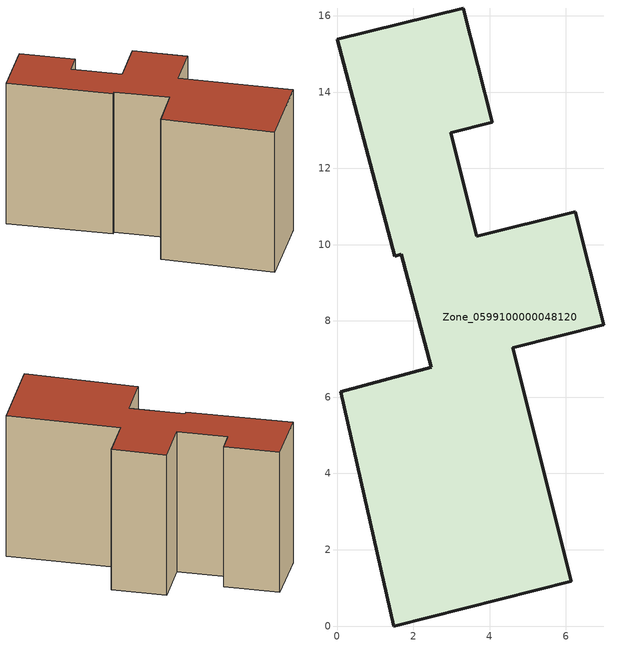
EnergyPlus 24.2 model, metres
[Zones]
Zone_0599100000048120
 floor ground (C_G): 6.25,10.87 7,7.91 4.61,7.3 6.14,1.18 1.49,0 0.1,6.15 2.47,6.79 1.68,9.75 1.52,9.7 0,15.39 3.31,16.21 4.07,13.21 2.98,12.94 3.67,10.22 z0
 wall outside (C_F): 6.14,1.18 4.61,7.3 7,7.91 6.25,10.87 3.67,10.22 2.98,12.94 4.07,13.21 3.31,16.21 0,15.39 1.52,9.7 1.68,9.75 2.47,6.79 0.1,6.15 1.49,0 6.14,1.18 z0:8.63
 roof outside (C_R): 4.07,13.21 3.31,16.21 0,15.39 1.52,9.7 1.68,9.75 2.47,6.79 0.1,6.15 1.49,0 6.14,1.18 4.61,7.3 7,7.91 6.25,10.87 3.67,10.22 2.98,12.94 z8.63
[BUILDING]
Pand.0599100000048120: North Axis=0; Terrain=City; Loads Convergence Tolerance Value=0.04; Temperature Convergence Tolerance Value=0.4; Solar Distribution=FullExterior; Maximum Number of Warmup Days=25; Minimum Number of Warmup Days=1
[Site:Location]
Rotterdam.The.Hague.AP_ZH_NLD Design_Conditions: Latitude=51.96; Longitude=4.45; Time Zone=1; Elevation=-4.5
[SITE:GROUNDTEMPERATURE:BUILDINGSURFACE]
18, 18, 18, 18, 18, 18, 18, 18, 18, 18, 18, 18
[MATERIAL] Thermal Absorptance=0.9; Solar Absorptance=0.7; Visible Absorptance=0.7
Name | Roughness | Thickness | Conductivity | Density | Specific Heat
G.TI.1965-1974 | MediumSmooth | 0.15 | 0.882353 | 540 | 1210
F.TI.1965-1974 | Rough | 0.3 | 0.697674 | 1920 | 840
R.TI.1965-1974 | MediumRough | 0.2 | 0.232558 | 1500 | 1000
[CONSTRUCTION]
C_G: G.TI.1965-1974
C_F: F.TI.1965-1974
C_R: R.TI.1965-1974
[ZONE]
Zone_0599100000048120: Type=1; Multiplier=1; Ceiling Height=Autocalculate; Volume=Autocalculate; Floor Area=autocalculate; Part of Total Floor Area=Yes
[ZONEINFILTRATION:DESIGNFLOWRATE]
Infil_Zone_0599100000048120: Zone or ZoneList or Space or SpaceList=Zone_0599100000048120; Schedule=AlwaysOn; Design Flow Rate Calculation Method=Flow/Area; Flow Rate per Floor Area=0.003; Constant Term Coefficient=1; Temperature Term Coefficient=0; Velocity Term Coefficient=0; Velocity Squared Term Coefficient=0
[HVACTEMPLATE:ZONE:IDEALLOADSAIRSYSTEM]
Zone_0599100000048120: Maximum Heating Supply Air Temperature=50; Minimum Cooling Supply Air Temperature=13; Maximum Heating Supply Air Humidity Ratio=0.0156; Minimum Cooling Supply Air Humidity Ratio=0.0077; Heating Limit=NoLimit; Cooling Limit=NoLimit; Dehumidification Control Type=ConstantSensibleHeatRatio; Cooling Sensible Heat Ratio=0.7; Dehumidification Setpoint=60; Humidification Control Type=None; Humidification Setpoint=30; Outdoor Air Method=None; Outdoor Air Flow Rate per Person=0.00944; Outdoor Air Flow Rate per Zone Floor Area=0; Outdoor Air Flow Rate per Zone=0; Demand Controlled Ventilation Type=None; Outdoor Air Economizer Type=NoEconomizer; Heat Recovery Type=None; Sensible Heat Recovery Effectiveness=0.7; Latent Heat Recovery Effectiveness=0.65
[ZONECONTROL:THERMOSTAT]
ThermostatControl_Zone_0599100000048120: Zone or ZoneList=Zone_0599100000048120; Control Type Schedule=DualSetpointControlType; Control 1=Thermostat_Zone_0599100000048120; Temperature Difference Between Cutout And Setpoint=0
[THERMOSTATSETPOINT:DUALSETPOINT]
Thermostat_Zone_0599100000048120: Heating Setpoint Temperature Schedule=HeatingSetpoint_Zone_0599100000048120; Cooling Setpoint Temperature Schedule=CoolingSetpoint_Zone_0599100000048120
[SCHEDULE:COMPACT]
HeatingSetpoint_Zone_0599100000048120: Through: 12/31, For: AllDays, Until: 24:00, 21
CoolingSetpoint_Zone_0599100000048120: Through: 12/31, For: AllDays, Until: 24:00, 24
DualSetpointControlType: Through: 12/31, For: AllDays, Until: 24:00, 4
AlwaysOn: Through: 12/31, For: AllDays, Until: 24:00, 1
